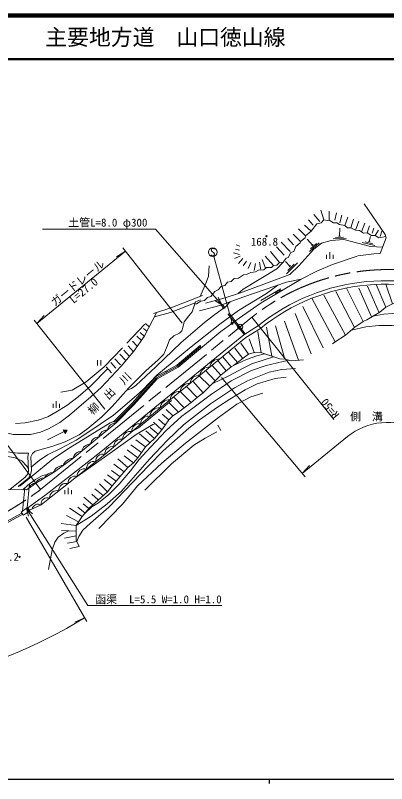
# Model space of a CAD drawing. Units: millimetres, scale not verified. Extents: x 40000 to 680000, y 20000 to 380000.
# Drawn here: x 209893 to 294884, y 204000 to 380000 of the extents above; entities that cross this region are included whole.
import ezdxf
from ezdxf.enums import TextEntityAlignment as Align

# ---------------------------------------------------------------- set-up
doc = ezdxf.new("R2010")
doc.units = ezdxf.units.MM
doc.header["$LTSCALE"] = 1000
doc.linetypes.add('CHAIN', pattern=[18.5, 12, -1.5, 3.5, -1.5])
doc.linetypes.add('DASHED', pattern=[7.5, 6, -1.5])
for name, color, linetype, lineweight in [('M-BGD', 7, 'Continuous', 13), ('M-BMK', 2, 'CHAIN', 13), ('M-BMK-SRVR', 3, 'Continuous', 13), ('M-STR-HTXT', 7, 'Continuous', 13), ('M-STR-STRC', 7, 'Continuous', 13), ('M-TTL', 2, 'Continuous', 140), ('M-TTL-BAND', 7, 'Continuous', 25), ('M-TTL-LINE', 7, 'Continuous', 50)]:
    doc.layers.add(name, color=color, linetype=linetype, lineweight=lineweight)
doc.layers.add('M-BMK-HTXT', color=7, linetype='Continuous')
doc.layers.add('M-TTL-TXT', color=7, linetype='Continuous')
doc.styles.add('ＭＳ ゴシック', font='')
doc.styles.get('ＭＳ ゴシック').set_extended_font_data('MS Gothic')

msp = doc.modelspace()

# ---------------------------------------------------------------- hatches: boundary and pattern name
at = {"layer": 'M-BGD'}
msp.add_hatch(color=256, dxfattribs=at).paths.add_polyline_path([(221255, 284192), (221751, 284994), (220812, 285088)])
at = {"layer": 'M-STR-HTXT'}
msp.add_hatch(color=256, dxfattribs=at).paths.add_polyline_path([(259635, 309669, -1), (259383, 309237, -1)])

# ---------------------------------------------------------------- linework, layer by layer
at = {"layer": 'M-BGD'}
for p, q in [((279845, 335366), (280484, 333170)), ((281763, 335124), (281755, 333079)), ((283407, 334793), (283029, 333111)), ((277015, 333163), (278072, 331912)), ((278249, 334355), (279583, 332750)), ((284635, 334262), (284180, 332509)), ((286004, 333737), (285346, 331836)), ((287335, 333281), (286706, 331359)), ((288516, 332856), (287724, 330765)), ((274702, 331112), (276337, 329529)), ((276045, 331964), (277578, 330531)), ((284096, 329446), (284140, 331231)), ((289863, 332412), (289131, 330392)), ((290979, 331781), (290418, 330179)), ((291948, 331237), (291541, 330122)), ((273483, 329893), (275199, 328207)), ((283206, 329118), (285005, 329175)), ((283886, 329440), (284306, 329453)), ((290899, 328203), (291203, 329374)), ((292993, 330789), (292293, 329593)), ((293815, 330546), (293378, 329360)), ((260423, 327445), (261290, 327096)), ((270716, 328035), (272807, 325908)), ((272278, 328871), (273595, 327457)), ((277941, 327359), (276721, 328741)), ((277231, 325908), (279456, 327920)), ((277474, 326533), (278810, 327740)), ((277785, 327218), (278097, 327500)), ((282616, 328799), (285615, 328894)), ((289296, 328000), (292199, 327245)), ((289952, 328139), (291694, 327686)), ((290695, 328256), (291102, 328150)), ((260298, 326438), (261191, 326177)), ((268270, 325937), (270359, 323373)), ((269644, 326987), (271460, 325076)), ((281900, 324249), (281900, 325749)), ((259854, 325569), (261205, 325248)), ((260041, 324328), (261335, 324866)), ((260972, 323182), (261933, 324333)), ((266368, 324058), (267186, 322073)), ((267079, 324823), (269022, 322723)), ((281150, 324249), (281150, 325149)), ((282650, 324249), (282650, 325149)), ((262026, 322586), (262796, 323666)), ((263151, 322019), (263762, 323399)), ((264592, 321577), (264859, 323170)), ((265756, 323491), (266068, 321652)), ((272734, 322559), (271725, 323583)), ((271992, 320818), (274486, 323274)), ((272239, 321566), (273735, 323039)), ((272559, 322387), (272909, 322731)), ((266059, 314660), (270667, 317380)), ((291452, 310907), (288511, 317493)), ((293157, 311888), (290505, 317930)), ((294701, 313184), (292520, 318369)), ((296228, 313930), (294676, 318419)), ((277784, 315183), (283092, 305176)), ((280544, 315866), (285434, 306734)), ((287499, 308484), (283267, 316754)), ((275670, 313307), (280332, 303859)), ((273979, 311714), (277588, 302461)), ((271489, 309959), (274709, 301003)), ((239220, 308280), (240002, 307642)), ((239704, 309423), (240550, 308673)), ((267394, 308605), (268591, 301912)), ((269437, 308897), (271544, 301245)), ((237686, 306489), (238732, 305525)), ((238429, 307347), (239395, 306496)), ((265430, 307599), (266172, 302702)), ((236740, 305383), (237807, 304194)), ((261501, 304894), (263289, 302377)), ((263384, 305921), (264587, 302756)), ((234692, 303282), (235992, 301871)), ((235701, 304322), (236922, 302947)), ((258773, 302782), (260759, 300479)), ((260137, 303783), (261987, 301401)), ((228688, 301021), (228688, 299821)), ((229488, 301021), (229488, 299821)), ((232690, 301325), (233971, 299961)), ((233805, 302357), (235164, 300913)), ((248646, 301391), (248840, 301162)), ((257345, 301822), (259305, 299521)), ((230688, 299471), (231878, 298076)), ((231719, 300491), (232917, 299157)), ((254910, 299824), (256951, 297563)), ((256261, 300932), (258128, 298542)), ((244328, 298499), (244472, 298235)), ((253447, 298623), (255641, 296260)), ((250535, 296233), (252916, 293547)), ((252005, 297439), (254405, 295029)), ((249035, 295002), (251477, 292425)), ((246079, 292576), (248559, 290124)), ((247599, 293823), (250106, 291304)), ((218517, 290127), (218517, 291027)), ((219267, 290127), (219267, 291627)), ((220017, 290127), (220017, 291027)), ((245038, 291279), (247214, 289097)), ((244379, 289702), (245974, 288284)), ((242632, 287520), (244153, 286154)), ((243485, 288626), (244989, 287344)), ((240730, 285583), (242604, 284063)), ((243456, 285071), (241548, 286798)), ((256213, 286122), (256892, 284929)), ((221034, 284640), (217268, 282781)), ((220812, 285088), (221255, 284192)), ((221751, 284994), (220812, 285088)), ((221751, 284994), (221255, 284192)), ((238299, 284148), (240722, 282111)), ((239726, 284823), (241751, 283055)), ((237494, 282785), (239692, 281168)), ((235479, 280470), (237935, 278614)), ((236338, 281593), (238778, 279839)), ((233315, 278388), (235637, 276428)), ((234824, 279121), (236969, 277522)), ((232442, 277207), (234773, 275421)), ((230977, 274750), (232945, 273290)), ((231917, 275756), (233844, 274338)), ((230186, 273661), (232052, 272248)), ((221237, 270302), (221237, 271202)), ((221987, 270302), (221987, 271802)), ((222737, 270302), (222737, 271202)), ((228120, 271538), (229982, 269997)), ((229166, 272643), (230953, 270878)), ((225598, 269657), (227648, 267879)), ((227363, 270343), (228879, 268997)), ((225450, 268136), (226736, 267034)), ((222311, 267114), (225151, 265183)), ((224223, 267358), (225833, 265979)), ((221623, 265460), (224358, 263956)), ((220381, 263584), (223829, 263137)), ((220415, 261960), (223821, 261801)), ((221143, 260262), (223815, 260783)), ((221810, 259083), (223948, 259491)), ((222323, 257834), (224472, 258339))]:
    msp.add_line(p, q, dxfattribs=at)
at = {"layer": 'M-BGD', "linetype": 'DASHED'}
for p, q in [((262236, 306862), (256982, 313664)), ((262491, 307023), (257279, 313770)), ((211500, 266395), (212049, 271730)), ((212585, 267170), (213153, 272685))]:
    msp.add_line(p, q, dxfattribs=at)
at = {"layer": 'M-BGD'}
for points in [[(293373, 325437), (294768, 329020), (294536, 329817), (289750, 336811)], [(250930, 313825), (251378, 313953), (252357, 314529), (253200, 314691), (253911, 315402), (254653, 315613), (255546, 316719), (256318, 317108), (256993, 317872), (257876, 318135), (258419, 318892), (259287, 319068), (260003, 319706), (260988, 319790), (262130, 320579), (262966, 320704), (263813, 321122), (264842, 321242), (265564, 321630), (266788, 321683), (267373, 322256), (268509, 322222), (269022, 322723), (269756, 322758), (270359, 323373), (271162, 323483), (271854, 324377), (272350, 324556), (272989, 325684), (273675, 325934), (274096, 327037), (275071, 327854), (275199, 328207), (276248, 329070), (276337, 329529), (277578, 330531), (278936, 332216), (279915, 332502), (280484, 333170), (281332, 332980), (281755, 333079), (282721, 332471), (283508, 332477), (284129, 332061), (285346, 331836), (285956, 331320), (286706, 331359), (287724, 330765), (288659, 330714), (289603, 330069), (290418, 330179), (291414, 329541), (292293, 329593), (293067, 329059), (294675, 329340)], [(253417, 314093), (257900, 315298), (261428, 316436), (272733, 320621), (274801, 322658), (278199, 326423), (279990, 327809), (282212, 328448), (285091, 328628), (291204, 327038), (293939, 326889)], [(252221, 315619), (253568, 318839), (254092, 320290), (254272, 322586)], [(260876, 316258), (262067, 317273), (269751, 321948), (271162, 323483)], [(233258, 286930), (237042, 290761), (242371, 296744), (247197, 299384), (256928, 307587), (261091, 310598), (266191, 314158), (275331, 319553), (271987, 318881), (262195, 315523), (256685, 313558), (252008, 312307)], [(213526, 276502), (215321, 278047), (217231, 279356), (220379, 280889), (223783, 282666), (226460, 284431), (232370, 288446), (237590, 292922), (239077, 294199), (242278, 297539), (249761, 303743), (256679, 309265), (260953, 312379), (267359, 316304), (269988, 318195)], [(282494, 304756), (283092, 305176), (285434, 306734), (287595, 308565), (289534, 309840), (285695, 317528)], [(241485, 311735), (245491, 312993), (252770, 315833)], [(214565, 272826), (218583, 275270), (223076, 278515), (233076, 286746), (233258, 286930), (232230, 286865), (231556, 286680), (222442, 280970), (218588, 278466), (211011, 272227), (210518, 272032), (212890, 274010), (213347, 274825), (213551, 275680), (213458, 278830), (213817, 279598), (214431, 280165), (218239, 281229), (221305, 282329), (224505, 283934), (226464, 285319), (229684, 288031), (232072, 290408), (235898, 294638), (239849, 298648), (242542, 301028), (243910, 302394), (244645, 304245), (245211, 305706), (246135, 306575), (247461, 307174), (248030, 307753), (248247, 308475), (248497, 309819), (249624, 311131), (250352, 312114), (251107, 314348), (252284, 314861)], [(235466, 294160), (236444, 294502), (237455, 295171), (242070, 299485), (247867, 305093), (253156, 309645), (255260, 311255), (258108, 313340), (259031, 314395)], [(289534, 309840), (290333, 310263), (293364, 312007), (294701, 313184), (296228, 313930), (298122, 314175), (299748, 314114), (300930, 313987), (305426, 313872), (311564, 311346), (312295, 311219), (314324, 310690), (318236, 309289), (321539, 310014), (326523, 307767)], [(207586, 284427), (209389, 283956), (213332, 283997), (215648, 284539), (217492, 285271), (220108, 286743), (222266, 288374), (227205, 292578), (229531, 294719), (234080, 299657), (237019, 303059), (239358, 306427), (242312, 311995)], [(291720, 311061), (294246, 311517), (296341, 311691), (298906, 311556), (301782, 310979), (306374, 309377), (313154, 306295), (316847, 305123), (319039, 304211), (321401, 302746), (323355, 300891), (325747, 297870), (327151, 295587), (327585, 293876)], [(265521, 308943), (262186, 306830), (240168, 288760), (229448, 280030), (216938, 270224), (212779, 267146)], [(213128, 266656), (215777, 267860), (217727, 269389), (230371, 279404), (240674, 288140), (262656, 306181), (265987, 308292)], [(286821, 307910), (290107, 308677), (293106, 308977), (296131, 308974), (298295, 308715), (301707, 307923), (305616, 306560), (311796, 304121), (315301, 302659), (317319, 301414), (319136, 299685), (319907, 298629)], [(224472, 258339), (223809, 259797), (223829, 263137), (225151, 265183), (226805, 267115), (230953, 270878), (232052, 272248), (235637, 276428), (236969, 277522), (237935, 278614), (239692, 281168), (241751, 283055), (243456, 285071), (244153, 286154), (244989, 287344), (245974, 288284), (247214, 289097), (250106, 291304), (251980, 292837), (252916, 293547), (256951, 297563), (259305, 299521), (259804, 299762), (263289, 302377), (264587, 302756), (266286, 302698), (270432, 301284), (271544, 301245), (273024, 300895), (275847, 301075)], [(252354, 304124), (252161, 304353), (246856, 299882), (241992, 297220), (236604, 291171), (232671, 287190), (232280, 286868)], [(232792, 286901), (232873, 286968), (236823, 290966), (242181, 296982), (247026, 299633), (252354, 304124)], [(225833, 265979), (227385, 267376), (228897, 268307), (231302, 270266), (233640, 272630), (236226, 275678), (238227, 278251), (240820, 281048), (244429, 284923), (248023, 288186), (250501, 290012), (254781, 293204), (257065, 294784), (259315, 296292), (263943, 298627), (267281, 299759), (272459, 301028)], [(254934, 295555), (258756, 297392), (262042, 299196), (264006, 300188), (269010, 301769)], [(259804, 299762), (262780, 301196), (265142, 301986), (266944, 302473)], [(209942, 286525), (212147, 286670), (215083, 287288), (217292, 288065), (219129, 289114), (221674, 290625), (224295, 292606), (227067, 295028), (231024, 299077)], [(223829, 263137), (227251, 265308), (230927, 268066), (234178, 270976), (240569, 278333), (244624, 282610), (248388, 286172), (254529, 290995), (260092, 294705), (263069, 296290), (267995, 298278), (270870, 298838), (273993, 299128)], [(223948, 259491), (224409, 260585), (225329, 262041), (227063, 263692), (231273, 267372), (240476, 276846), (243760, 280224), (249630, 285442), (252035, 287329), (256171, 290276), (259003, 292112), (262487, 294215), (265278, 295572), (269363, 296804), (271853, 297142)], [(229004, 262483), (234421, 268036), (237861, 272189), (243432, 277433), (248849, 282033), (256427, 287867), (260592, 290902), (263787, 292620), (266512, 293455)], [(236705, 284775), (238097, 285523), (245598, 291743)], [(224049, 274396), (232092, 280079), (237584, 284011), (241383, 286253), (241918, 286463)], [(239533, 271217), (245603, 277282), (250764, 281534), (253348, 283176), (256006, 284574)], [(212852, 276234), (212522, 276710), (211386, 277976), (209846, 278637), (206837, 279181), (204074, 279820), (202596, 280605)], [(208624, 271366), (212172, 274194), (212784, 275082), (212872, 275643), (212756, 278960), (212873, 279729), (210452, 279723), (205508, 280325), (203394, 280983)], [(211627, 271332), (212768, 272407), (214480, 273643), (216071, 274564), (217220, 274840)], [(200494, 266923), (203506, 265691), (207280, 268025), (207453, 269577), (207078, 270599), (207922, 271374), (212472, 271323)], [(149455, 245551), (149408, 246812), (153053, 247585), (164635, 249739), (172015, 251025), (178902, 252399), (182200, 252537), (186931, 252503), (191703, 253025), (195042, 256962), (200610, 259710), (211594, 265707)], [(217514, 253073), (218292, 257539), (218928, 259282), (219705, 260473), (220995, 261360), (222037, 261885)]]:
    msp.add_lwpolyline(points, dxfattribs=at)
at = {"layer": 'M-BGD', "linetype": 'DASHED'}
for points in [[(275331, 319553), (278896, 321392), (282456, 322949), (288258, 324877), (291989, 325358), (293373, 325437)], [(241732, 310901), (245433, 311948), (251038, 314144)], [(220311, 293664), (222889, 294170), (226076, 296068), (230253, 299500), (240055, 309791)], [(97762, 250905), (107687, 248364), (115878, 245893), (121893, 244001), (125305, 243176), (127315, 243003), (130549, 243229), (139350, 245944), (146687, 247445), (147880, 247143), (148782, 247039), (149047, 247094), (152985, 247929), (164573, 250084), (171951, 251369), (178860, 252748), (182194, 252887), (186913, 252853), (191526, 253358), (194822, 257244), (200448, 260021), (211389, 265994)]]:
    msp.add_lwpolyline(points, dxfattribs=at)
at = {"layer": 'M-BGD'}
msp.add_lwpolyline([(211237, 266207), (211760, 265475), (213225, 266521), (212702, 267253)], close=True, dxfattribs=at)
for centre in [(267364, 329409), (210829, 255928)]:
    msp.add_circle(centre, 150, dxfattribs=at)
for centre, radius, start, end in [((294676, 272722), 46498, 62.0131, 128.83096), ((294676, 272722), 45698, 61.94316, 128.8874), ((270620, 316596), 439, 50.78637, 190.32541), ((269912, 316178), 439, 50.78637, 190.32541), ((256509, 299174), 2112, 85.2999, 173.45311), ((254238, 297310), 2112, 85.2999, 173.45311), ((251967, 295446), 2112, 85.2999, 173.45311), ((249697, 293583), 2112, 85.2999, 173.45311), ((247426, 291719), 2112, 85.2999, 173.45311), ((245155, 289855), 2112, 85.2999, 173.45311), ((242851, 287918), 2188, 84.59089, 174.16212), ((240266, 286533), 1658, 75.75087, 184.83825), ((233001, 284598), 2058, 90.97727, 167.94362), ((238205, 284786), 1658, 75.75087, 184.83825), ((229045, 281341), 2058, 90.97727, 167.94362), ((231023, 282970), 2058, 90.97727, 167.94362), ((236145, 283039), 1658, 75.75087, 184.83825), ((227067, 279713), 2058, 90.97727, 167.94362), ((234084, 281291), 1658, 75.75087, 184.83825), ((225090, 278085), 2058, 90.97727, 167.94362), ((232024, 279544), 1658, 75.75087, 184.83825), ((223217, 275953), 2566, 93.14113, 158.51857), ((229900, 277835), 1638, 73.29646, 183.51359), ((220970, 274331), 2566, 93.14113, 158.51857), ((227794, 276165), 1638, 73.29646, 183.51359), ((218509, 273129), 2143, 88.0364, 154.59617), ((225688, 274496), 1638, 73.29646, 183.51359), ((167925, 335558), 78170, 304.74114, 306.62946), ((214453, 271420), 1410, 85.45348, 166.46245), ((216500, 271906), 2143, 88.0364, 154.59617), ((223582, 272826), 1638, 73.29646, 183.51359), ((219362, 269489), 1638, 73.03681, 183.51359), ((221476, 271156), 1638, 73.29646, 183.51359), ((217201, 268052), 1436, 68.49538, 187.67808), ((215121, 266600), 1421, 62.48984, 166.42668)]:
    msp.add_arc(centre, radius, start, end, dxfattribs=at)
at = {"layer": 'M-BMK'}
msp.add_line((215657, 271357), (264047, 310836), dxfattribs=at)
for centre, radius, start, end in [((295256, 271772), 50000, 63.36045, 128.6222), ((167925, 335558), 80000, 281.80707, 306.62949)]:
    msp.add_arc(centre, radius, start, end, dxfattribs=at)
at = {"layer": 'M-BMK-SRVR'}
msp.add_circle((261346, 308633), 600, dxfattribs=at)
at = {"layer": 'M-STR-HTXT'}
for p, q in [((241982, 331012), (216087, 331012)), ((257120, 313714), (241982, 331012)), ((214839, 309408), (235125, 325958)), ((235125, 325958), (233025, 324686)), ((248072, 309463), (234507, 326745)), ((259509, 309453), (255332, 324793)), ((257120, 313714), (256341, 315424)), ((257120, 313714), (255529, 314712)), ((230394, 289778), (214218, 310192)), ((214839, 309408), (216507, 311210)), ((264047, 310836), (282772, 287398)), ((257107, 297034), (276204, 274294)), ((215657, 271357), (197757, 295432)), ((285893, 283492), (275561, 275060)), ((275561, 275060), (277228, 276861)), ((212421, 267052), (226454, 244808)), ((212421, 267052), (212924, 265242)), ((212421, 267052), (213838, 265818)), ((212348, 265068), (226233, 241106)), ((226454, 244808), (257176, 244808)), ((225731, 241971), (223483, 240986))]:
    msp.add_line(p, q, dxfattribs=at)
msp.add_circle((259509, 309453), 250, dxfattribs=at)
for centre, radius, start, end in [((295256, 271772), 15000, 63.36045, 128.6222), ((167929, 335551), 109992, 281.7352, 301.70278)]:
    msp.add_arc(centre, radius, start, end, dxfattribs=at)
at = {"layer": 'M-STR-STRC'}
msp.add_circle((255070, 325758), 1000, dxfattribs=at)
at = {"layer": 'M-TTL'}
msp.add_line((680000, 380000), (40000, 380000), dxfattribs=at)
at = {"layer": 'M-TTL-BAND'}
for p, q in [((40000, 205000), (579000, 205000)), ((268000, 205000), (268000, 204000))]:
    msp.add_line(p, q, dxfattribs=at)
at = {"layer": 'M-TTL-LINE'}
msp.add_line((40000, 370000), (680000, 370000), dxfattribs=at)

# ---------------------------------------------------------------- texts
at = {"layer": 'M-BGD', "style": 'ＭＳ ゴシック'}
for s, p in [('168.8', (263794, 328151)), ('174.2', (204477, 255962))]:
    msp.add_text(s, height=1833, dxfattribs=at).set_placement(p, align=Align.MIDDLE_LEFT)
at = {"layer": 'M-BMK-HTXT', "style": 'ＭＳ ゴシック'}
msp.add_text('柳\u3000出\u3000川', height=1833, rotation=43.669, dxfattribs=at).set_placement((227937, 287987), align=Align.BOTTOM_LEFT)
at = {"layer": 'M-STR-HTXT', "style": 'ＭＳ ゴシック'}
msp.add_text('土管L=8.0 φ300', height=1833, dxfattribs=at).set_placement((240116, 331062), align=Align.BOTTOM_RIGHT)
msp.add_text('ガードレール', height=1833, rotation=39.209, dxfattribs=at).set_placement((225080, 317563), align=Align.BOTTOM_CENTER)
msp.add_text('L=27.0', height=1833, rotation=39.209, dxfattribs=at).set_placement((224952, 317658), align=Align.TOP_CENTER)
msp.add_text('R=50', height=1833, rotation=128.622, dxfattribs=at).set_placement((282772, 287398), align=Align.TOP_LEFT)
msp.add_text('側\u3000溝\u3000L=78.0', height=1833, dxfattribs=at).set_placement((295256, 286617), align=Align.BOTTOM_CENTER)
for s, p in [('函渠', (228176, 244758)), (' L=5.5 W=1.0 H=1.0', (234676, 244758))]:
    msp.add_text(s, height=1833, dxfattribs=at).set_placement(p, align=Align.BOTTOM_LEFT)
at = {"layer": 'M-STR-STRC', "style": 'ＭＳ ゴシック'}
msp.add_text('S', height=1833, dxfattribs=at).set_placement((255070, 325758), align=Align.MIDDLE_CENTER)
at = {"layer": 'M-TTL-TXT', "style": 'ＭＳ ゴシック'}
msp.add_text('主要地方道\u3000山口徳山線', height=3666, dxfattribs=at).set_placement((216734, 375000), align=Align.MIDDLE_LEFT)

doc.saveas('drawing.dxf')
